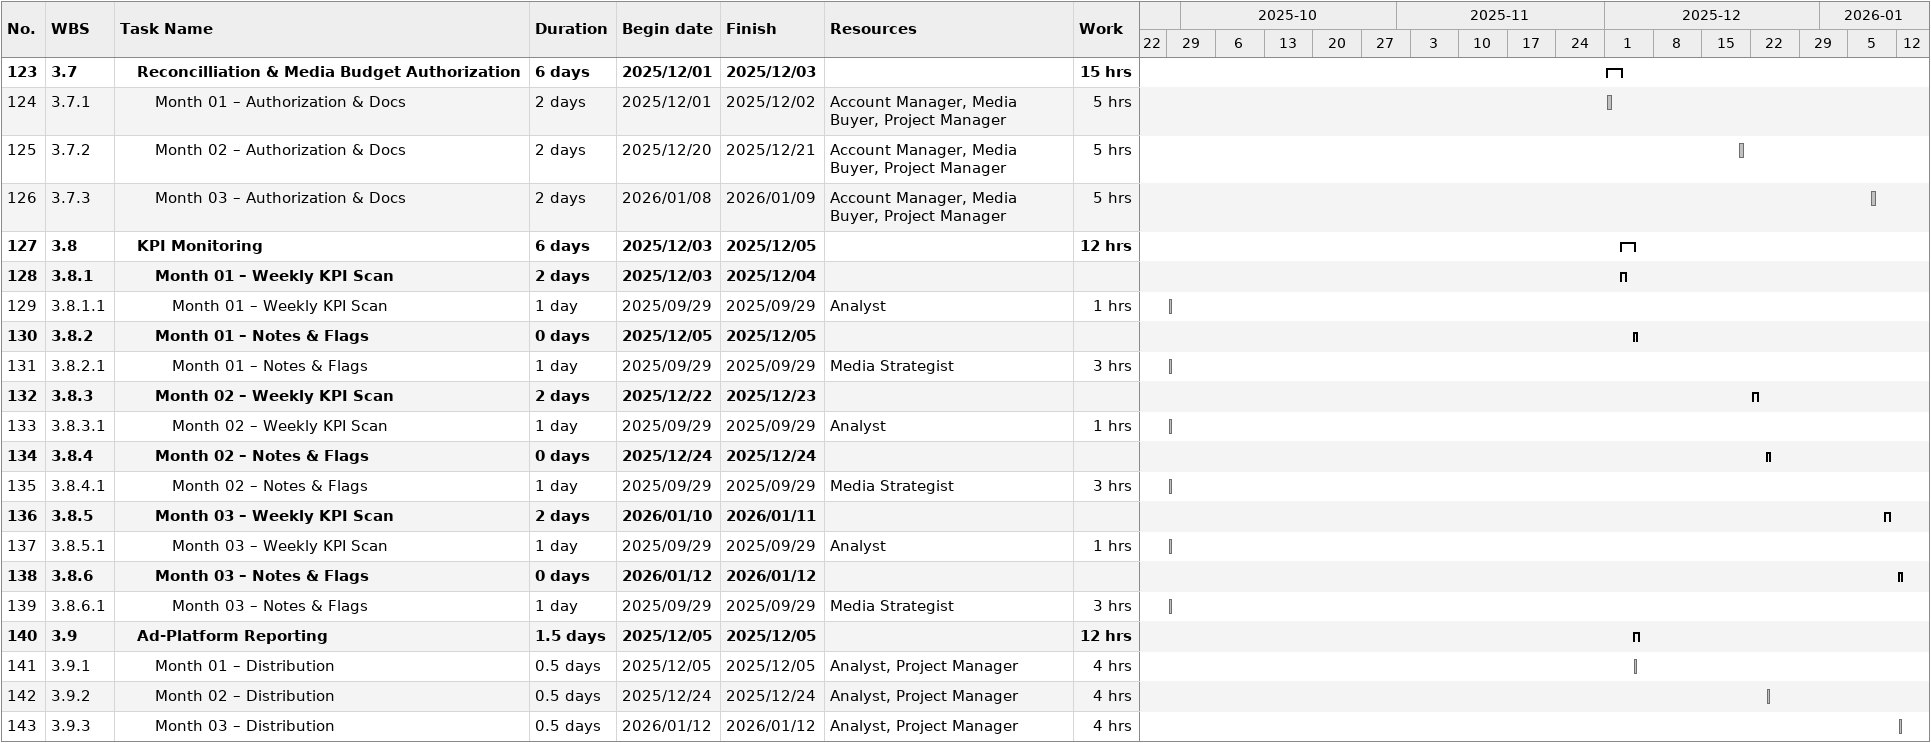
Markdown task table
| ID | WBS | Task | Duration | Start | Finish | Resources | Work (h) |
|---|---|---|---|---|---|---|---|
| 123 | 3.7 | **Reconcilliation & Media Budget Authorization** | 6d | 2025-12-01 | 2025-12-03 |  | 15 |
| 124 | 3.7.1 | Month 01 – Authorization & Docs | 2d | 2025-12-01 | 2025-12-02 | Account Manager, Media Buyer, Project Manager | 5 |
| 125 | 3.7.2 | Month 02 – Authorization & Docs | 2d | 2025-12-20 | 2025-12-21 | Account Manager, Media Buyer, Project Manager | 5 |
| 126 | 3.7.3 | Month 03 – Authorization & Docs | 2d | 2026-01-08 | 2026-01-09 | Account Manager, Media Buyer, Project Manager | 5 |
| 127 | 3.8 | **KPI Monitoring** | 6d | 2025-12-03 | 2025-12-05 |  | 12 |
| 128 | 3.8.1 | **Month 01 – Weekly KPI Scan** | 2d | 2025-12-03 | 2025-12-04 |  |  |
| 129 | 3.8.1.1 | Month 01 – Weekly KPI Scan | 1d | 2025-09-29 | 2025-09-29 | Analyst | 1 |
| 130 | 3.8.2 | **Month 01 – Notes & Flags** | 0d | 2025-12-05 | 2025-12-05 |  |  |
| 131 | 3.8.2.1 | Month 01 – Notes & Flags | 1d | 2025-09-29 | 2025-09-29 | Media Strategist | 3 |
| 132 | 3.8.3 | **Month 02 – Weekly KPI Scan** | 2d | 2025-12-22 | 2025-12-23 |  |  |
| 133 | 3.8.3.1 | Month 02 – Weekly KPI Scan | 1d | 2025-09-29 | 2025-09-29 | Analyst | 1 |
| 134 | 3.8.4 | **Month 02 – Notes & Flags** | 0d | 2025-12-24 | 2025-12-24 |  |  |
| 135 | 3.8.4.1 | Month 02 – Notes & Flags | 1d | 2025-09-29 | 2025-09-29 | Media Strategist | 3 |
| 136 | 3.8.5 | **Month 03 – Weekly KPI Scan** | 2d | 2026-01-10 | 2026-01-11 |  |  |
| 137 | 3.8.5.1 | Month 03 – Weekly KPI Scan | 1d | 2025-09-29 | 2025-09-29 | Analyst | 1 |
| 138 | 3.8.6 | **Month 03 – Notes & Flags** | 0d | 2026-01-12 | 2026-01-12 |  |  |
| 139 | 3.8.6.1 | Month 03 – Notes & Flags | 1d | 2025-09-29 | 2025-09-29 | Media Strategist | 3 |
| 140 | 3.9 | **Ad-Platform Reporting** | 1.5d | 2025-12-05 | 2025-12-05 |  | 12 |
| 141 | 3.9.1 | Month 01 – Distribution | 0.5d | 2025-12-05 | 2025-12-05 | Analyst, Project Manager | 4 |
| 142 | 3.9.2 | Month 02 – Distribution | 0.5d | 2025-12-24 | 2025-12-24 | Analyst, Project Manager | 4 |
| 143 | 3.9.3 | Month 03 – Distribution | 0.5d | 2026-01-12 | 2026-01-12 | Analyst, Project Manager | 4 |
